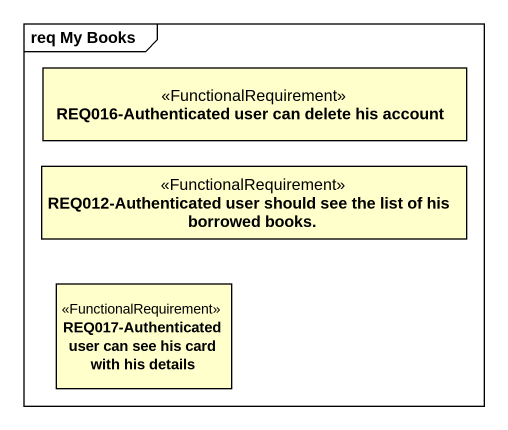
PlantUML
@startuml
mainframe req My Books
hide circle
hide empty members
class "REQ016-Authenticated user can delete his account" as REQ016_Authenticated_user <<FunctionalRequirement>>
class "REQ012-Authenticated user should see the list of his borrowed books." as REQ012_Authenticated_user <<FunctionalRequirement>>
class "REQ017-Authenticated user can see his card with his details" as REQ017_Authenticated_user <<FunctionalRequirement>>
@enduml
